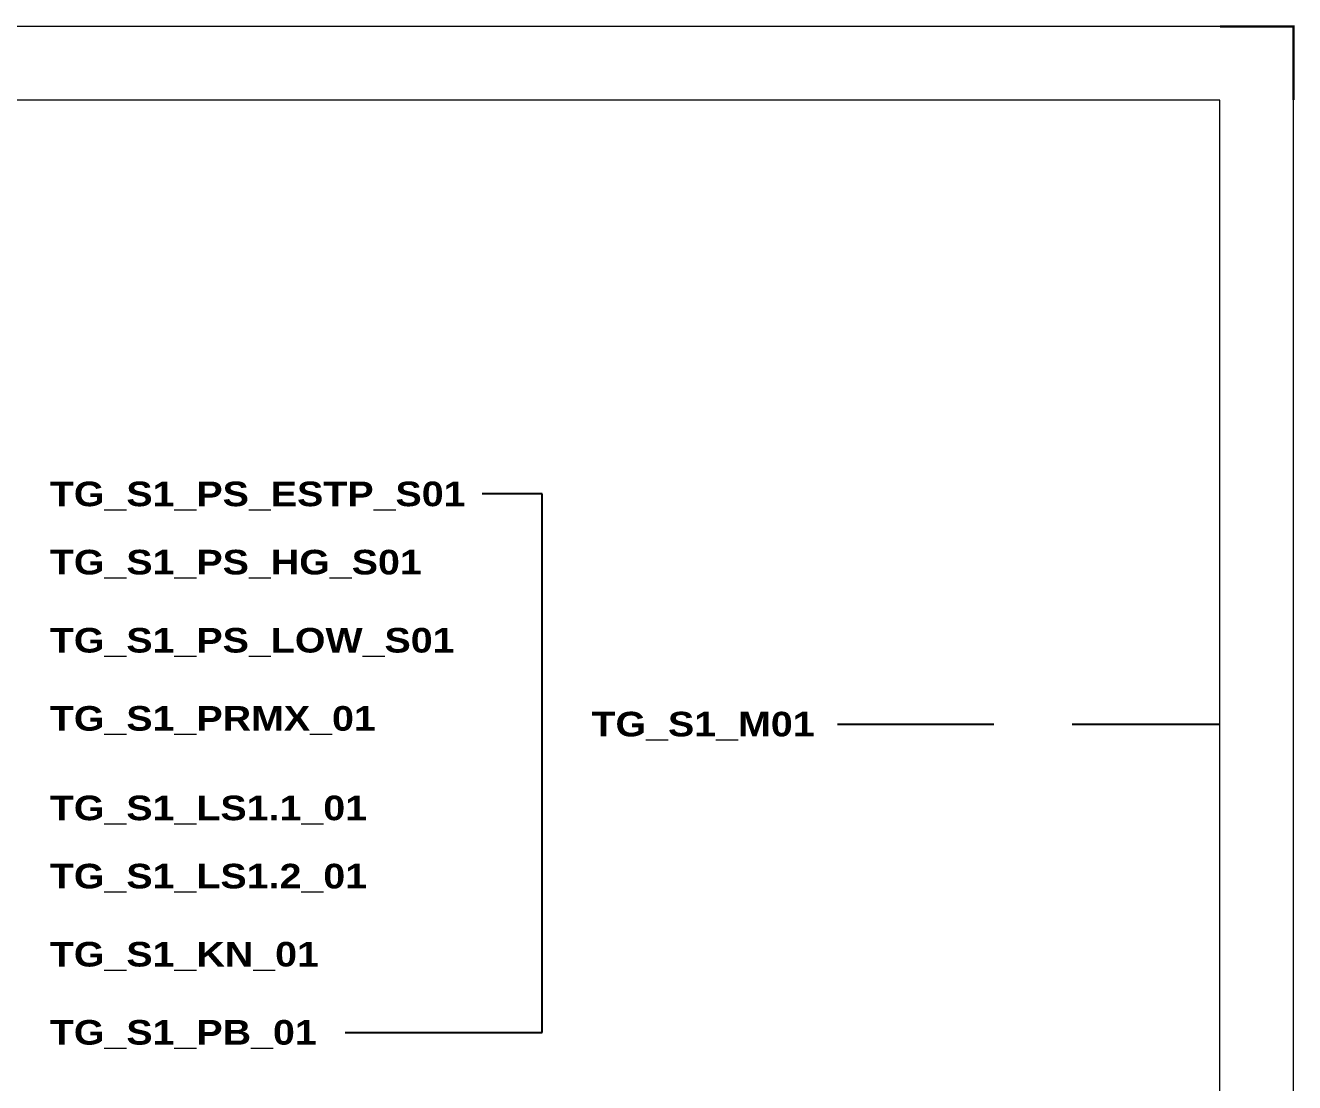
# Model space of a CAD drawing. Header units: centimetres. Extents: x -6233 to 67854, y 107 to 55669.
# Drawn here: x 41943 to 44520, y 51059 to 53207 of the extents above; entities that cross this region are included whole.
import ezdxf
from ezdxf.enums import TextEntityAlignment as Align

# ---------------------------------------------------------------- set-up
doc = ezdxf.new("R2010")
doc.units = ezdxf.units.CM
doc.header["$LTSCALE"] = 25.4
doc.linetypes.add('HIDDEN', pattern=[0.375, 0.25, -0.125])
doc.layers.add('Etiket-Line-L', color=7, linetype='Continuous')
doc.layers.add('EtIket-Line-S', color=2, linetype='Continuous')
doc.styles.add('Bold', font='ariblk.ttf', dxfattribs={"height": 25.4})

# ---------------------------------------------------------------- blocks, each defined once
blk = doc.blocks.new('x5 Out Line')
at = {"const_width": 0.3}
blk.add_lwpolyline([(405.45, 277.06), (405.45, 286.71), (395.8, 286.71)], dxfattribs=at)
at = {"lineweight": 15}
blk.add_lwpolyline([(395.8, 9.65), (395.8, 277.06), (9.65, 277.06), (9.65, 9.65)], close=True, dxfattribs=at)
at = {"layer": 'EtIket-Line-S', "lineweight": 9, "ltscale": 0.5}
blk.add_lwpolyline([(0, 0), (405.45, 0), (405.45, 286.71), (0, 286.71)], close=True, dxfattribs=at)

msp = doc.modelspace()

# ---------------------------------------------------------------- linework, layer by layer
at = {"color": 146, "ltscale": 50, "true_color": 0x105689}
for p, q in [((42992.2, 52255.3), (42870.2, 52255.3)), ((42992.2, 51161.5), (42992.2, 52255.3)), ((42592.2, 51161.5), (42992.2, 51161.5))]:
    msp.add_line(p, q, dxfattribs=at)
at = {"color": 146, "linetype": 'HIDDEN', "ltscale": 50, "true_color": 0x105689}
msp.add_line((43592.2, 51787.7), (44368.5, 51787.7), dxfattribs=at)

# ---------------------------------------------------------------- block references
at = {"layer": 'Etiket-Line-L', "lineweight": 0, "xscale": 15.48351216233742, "yscale": 15.48351216233742, "zscale": 15.48351216233742}
msp.add_blockref('x5 Out Line', (38240.2, 48765.5), dxfattribs=at)

# ---------------------------------------------------------------- texts
at = {"ltscale": 500, "style": 'Bold'}
for s, p in [('TG_S1_PS_ESTP_S01', (41992.2, 52255.3)), ('TG_S1_PS_HG_S01', (41992.2, 52116.7)), ('TG_S1_PS_LOW_S01', (41992.2, 51958)), ('TG_S1_PRMX_01', (41992.2, 51799.3)), ('TG_S1_M01', (43092.2, 51787.7)), ('TG_S1_LS1.1_01', (41992.2, 51617.4)), ('TG_S1_LS1.2_01', (41992.2, 51478.9)), ('TG_S1_KN_01', (41992.2, 51320.2)), ('TG_S1_PB_01', (41992.2, 51161.5))]:
    msp.add_text(s, height=50, dxfattribs=at).set_placement(p, align=Align.MIDDLE_LEFT)

doc.saveas('drawing.dxf')
